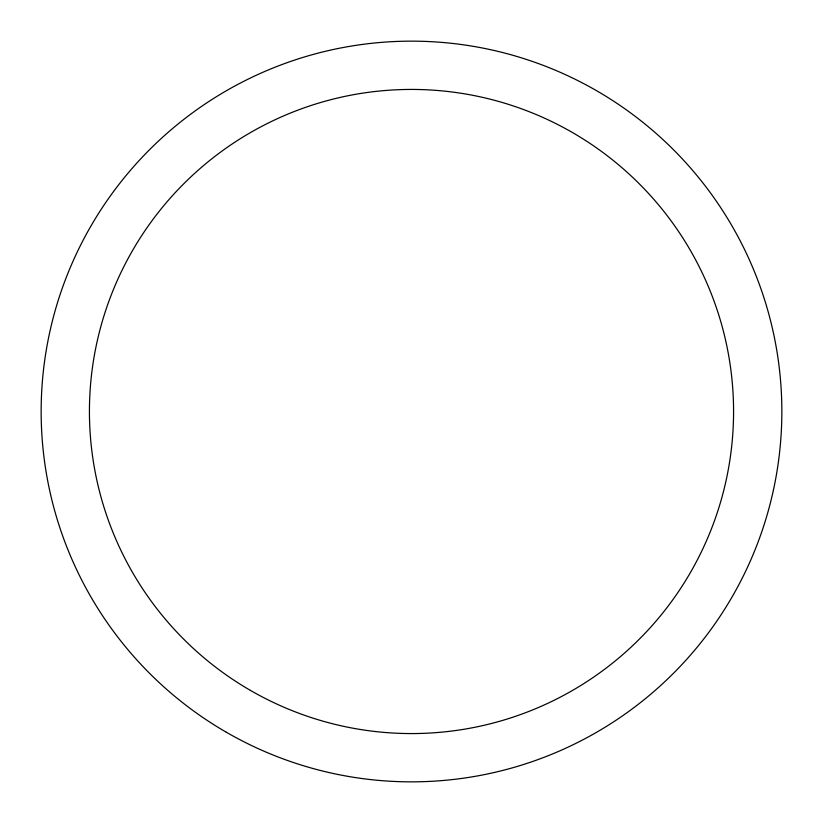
<?xml version="1.0" encoding="UTF-8"?>
<svg xmlns="http://www.w3.org/2000/svg" width="823" height="823" viewBox="0 0 823 823"><rect width="100%" height="100%" fill="white"/><g stroke="black" fill="none" stroke-linecap="round" stroke-linejoin="round"><path stroke-width="1.23" d="M226.325 732.233A370.35 370.35 0 0 0 781.85 411.5A370.35 370.35 0 0 0 226.325 90.767A370.35 370.35 0 0 0 226.325 732.233M250.47 690.425A322.071 322.071 0 0 0 733.571 411.5A322.071 322.071 0 0 0 250.47 132.575A322.071 322.071 0 0 0 250.47 690.425"/></g></svg>
